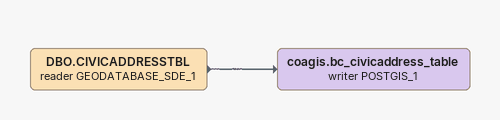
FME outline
DBO.CIVICADDRESSTBL (reader GEODATABASE_SDE_1)
    -> coagis.bc_civicaddress_table (writer POSTGIS_1)
coagis.bc_civicaddress_table (writer POSTGIS_1)
